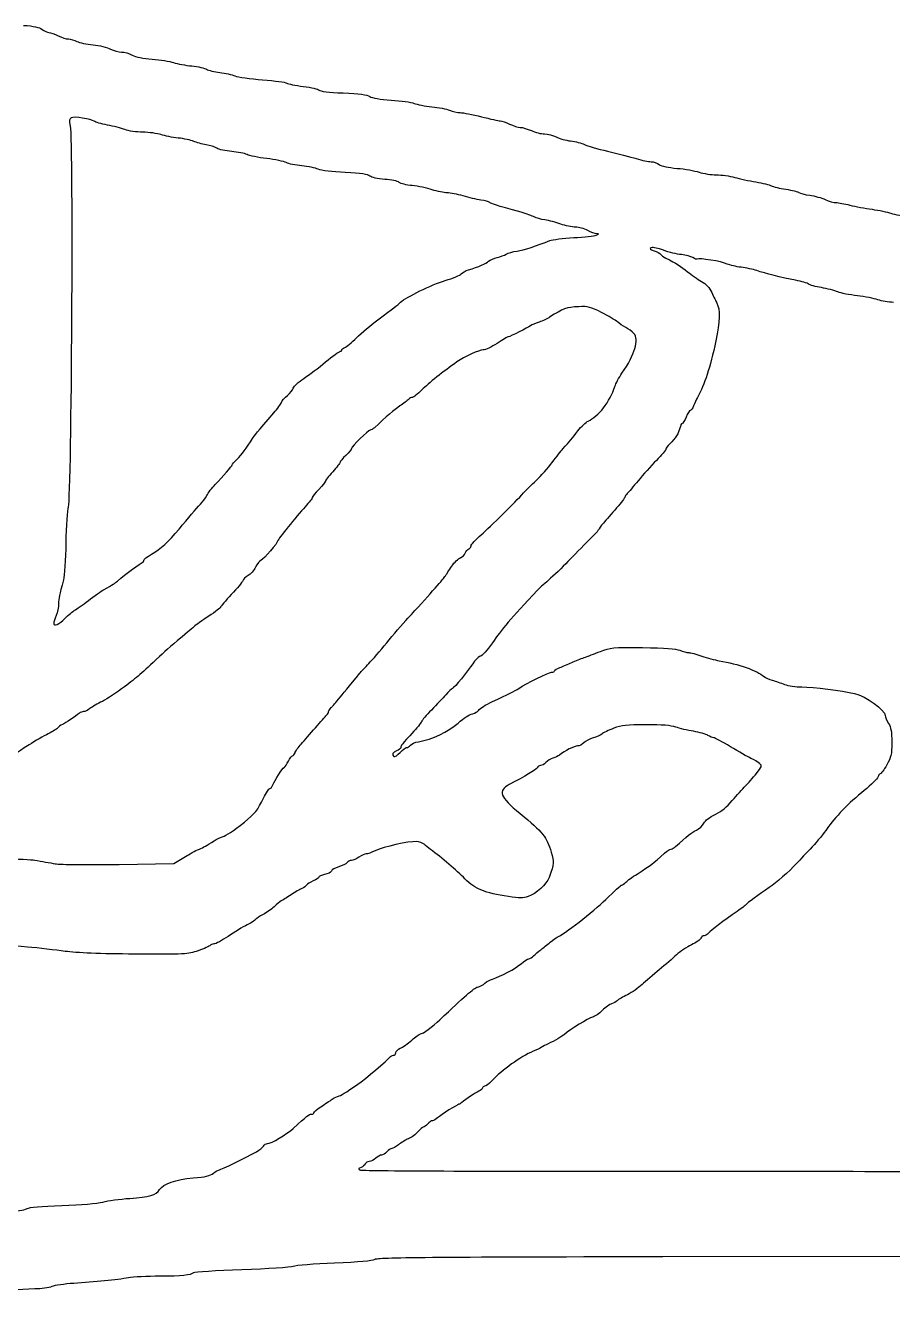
# Model space of a CAD drawing. Extents: x -192 to 192, y 100 to 188.
# Drawn here: x -57.5 to -39.62, y 144.16 to 170.3 of the extents above; entities that cross this region are included whole.
import ezdxf

# ---------------------------------------------------------------- set-up
doc = ezdxf.new("R2010")
doc.units = 0
doc.layers.add('Image', color=7, linetype='CONTINUOUS')

msp = doc.modelspace()

# ---------------------------------------------------------------- linework, layer by layer
at = {"layer": 'Image', "color": 7}
msp.add_lwpolyline([(-56.684821, 158.065)], close=True, dxfattribs=at)
for points in [[(-55.569742, 152.995625), (-54.441704, 153.013975), (-54.270662, 153.113554)], [(-38.396875, 144.699871), (-38.500821, 144.911454), (-44.360038, 144.902279)]]:
    msp.add_lwpolyline(points, dxfattribs=at)
for points in [[(-57.541346, 170.295404), (-57.322129, 170.279879), (-57.215279, 170.256546), (-57.157192, 170.211512)], [(-57.157192, 170.211512), (-57.112937, 170.177187), (-57.048342, 170.149121), (-57.013658, 170.149121)], [(-57.013658, 170.149121), (-56.978979, 170.149121), (-56.89395, 170.11875), (-56.824692, 170.081633)], [(-56.824692, 170.081633), (-56.755446, 170.044517), (-56.6606, 170.014054), (-56.613929, 170.013937)], [(-56.613929, 170.013937), (-56.567258, 170.013937), (-56.487362, 169.991975), (-56.436383, 169.965383)], [(-56.436383, 169.965383), (-56.3854, 169.938779), (-56.236562, 169.906471), (-56.105646, 169.893562)], [(-56.105646, 169.893562), (-55.974712, 169.880667), (-55.812021, 169.841779), (-55.744104, 169.807162)], [(-55.744104, 169.807162), (-55.6762, 169.772533), (-55.574275, 169.744212), (-55.5176, 169.744212)], [(-55.5176, 169.744212), (-55.460946, 169.744212), (-55.361658, 169.716142), (-55.296979, 169.681829)], [(-55.296979, 169.681829), (-55.223504, 169.642867), (-55.0689, 169.611162), (-54.884908, 169.597346)], [(-54.884908, 169.597346), (-54.722958, 169.585179), (-54.525567, 169.553979), (-54.446258, 169.528008)], [(-54.446258, 169.528008), (-54.366967, 169.502037), (-54.196746, 169.470212), (-54.068, 169.457296)], [(-54.068, 169.457296), (-53.939262, 169.444367), (-53.802604, 169.41415), (-53.764317, 169.390117)], [(-53.764317, 169.390117), (-53.726042, 169.366096), (-53.603621, 169.335762), (-53.492271, 169.322708)], [(-53.492271, 169.322708), (-53.380921, 169.309654), (-53.240183, 169.278333), (-53.179521, 169.253112)], [(-53.179521, 169.253112), (-53.118871, 169.227892), (-52.862617, 169.191679), (-52.610075, 169.172637)], [(-52.610075, 169.172637), (-52.357538, 169.153604), (-52.1333, 169.123404), (-52.111767, 169.105533)], [(-52.111767, 169.105533), (-52.090233, 169.087671), (-51.936887, 169.056183), (-51.770992, 169.035571)], [(-51.770992, 169.035571), (-51.605092, 169.014954), (-51.458746, 168.980896), (-51.445754, 168.959892)], [(-51.445754, 168.959892), (-51.431088, 168.936146), (-51.244092, 168.913846), (-50.951463, 168.90095)], [(-50.951463, 168.90095), (-50.613388, 168.886037), (-50.458192, 168.86555), (-50.400629, 168.828212)], [(-50.400629, 168.828212), (-50.348204, 168.794208), (-50.194896, 168.768667), (-49.957392, 168.754379)], [(-49.957392, 168.754379), (-49.757679, 168.742371), (-49.545029, 168.71195), (-49.484821, 168.6868)], [(-49.484821, 168.6868), (-49.424613, 168.661642), (-49.261838, 168.629871), (-49.123083, 168.616204)], [(-49.123083, 168.616204), (-48.984329, 168.602529), (-48.819329, 168.569829), (-48.7564, 168.543542)], [(-56.555725, 168.389346), (-56.593971, 168.367942), (-56.598442, 168.330508), (-56.576179, 168.217775)], [(-56.080579, 168.317304), (-56.143583, 168.367846), (-56.498087, 168.421592), (-56.555725, 168.389346)], [(-55.810642, 168.239888), (-55.93515, 168.263246), (-56.056621, 168.298083), (-56.080579, 168.317304)], [(-48.7564, 168.543542), (-48.693479, 168.517258), (-48.594508, 168.4956), (-48.536463, 168.495429)], [(-48.536463, 168.495429), (-48.478417, 168.495429), (-48.282454, 168.4573), (-48.100996, 168.411075)], [(-48.100996, 168.411075), (-47.919538, 168.364846), (-47.744921, 168.326517), (-47.712958, 168.325883)], [(-47.712958, 168.325883), (-47.681, 168.324842), (-47.594113, 168.2954), (-47.519879, 168.25955)], [(-56.576179, 168.217775), (-56.511721, 167.89115), (-56.552371, 160.590696), (-56.619887, 160.369271)], [(-55.449312, 168.145429), (-55.523546, 168.174029), (-55.686142, 168.216533), (-55.810642, 168.239888)], [(-55.07815, 168.091454), (-55.208054, 168.092496), (-55.375079, 168.116833), (-55.449312, 168.145429)], [(-54.705062, 168.041779), (-54.78035, 168.068013), (-54.948242, 168.090379), (-55.07815, 168.091454)], [(-54.350771, 167.971804), (-54.470354, 167.984046), (-54.629787, 168.015533), (-54.705062, 168.041779)], [(-47.519879, 168.25955), (-47.445646, 168.223687), (-47.34695, 168.1935), (-47.300554, 168.192467)], [(-47.300554, 168.192467), (-47.254158, 168.191425), (-47.150013, 168.160546), (-47.069104, 168.123833)], [(-47.069104, 168.123833), (-46.988208, 168.087125), (-46.866513, 168.057096), (-46.798671, 168.057096)], [(-46.798671, 168.057096), (-46.730825, 168.057096), (-46.622396, 168.029037), (-46.557717, 167.994758)], [(-54.029996, 167.903308), (-54.086842, 167.928742), (-54.231196, 167.959563), (-54.350771, 167.971804)], [(-53.776929, 167.833525), (-53.859271, 167.846483), (-53.97315, 167.877887), (-54.029996, 167.903308)], [(-53.551296, 167.760746), (-53.593054, 167.787817), (-53.694587, 167.820567), (-53.776929, 167.833525)], [(-46.557717, 167.994758), (-46.493038, 167.960475), (-46.359367, 167.923108), (-46.260658, 167.911721)], [(-46.260658, 167.911721), (-46.16195, 167.900329), (-46.034575, 167.86775), (-45.977592, 167.839329)], [(-45.977592, 167.839329), (-45.920608, 167.810904), (-45.705283, 167.748204), (-45.499083, 167.700017)], [(-53.247617, 167.694042), (-53.372875, 167.703637), (-53.509529, 167.733679), (-53.551296, 167.760746)], [(-52.931008, 167.631621), (-52.979883, 167.656338), (-53.12235, 167.684425), (-53.247617, 167.694042)], [(-52.5261, 167.548254), (-52.699925, 167.569388), (-52.882133, 167.606892), (-52.931008, 167.631621)], [(-52.121617, 167.464108), (-52.170258, 167.489258), (-52.352275, 167.527125), (-52.5261, 167.548254)], [(-45.499083, 167.700017), (-45.292888, 167.651817), (-45.026713, 167.583375), (-44.907604, 167.547925)], [(-44.907604, 167.547925), (-44.788483, 167.512475), (-44.651413, 167.483475), (-44.602992, 167.483475)], [(-51.801062, 167.397037), (-51.928725, 167.408783), (-52.072975, 167.438971), (-52.121617, 167.464108)], [(-51.463333, 167.328508), (-51.521412, 167.354458), (-51.6734, 167.385292), (-51.801062, 167.397037)], [(-50.906587, 167.259642), (-51.173812, 167.272488), (-51.400775, 167.300567), (-51.463333, 167.328508)], [(-50.397267, 167.187371), (-50.439529, 167.224117), (-50.578883, 167.243887), (-50.906587, 167.259642)], [(-44.602992, 167.483475), (-44.554575, 167.483475), (-44.478842, 167.458179), (-44.434692, 167.427262)], [(-44.434692, 167.427262), (-44.384258, 167.391929), (-44.246613, 167.362108), (-44.06415, 167.347)], [(-44.06415, 167.347), (-43.904496, 167.333775), (-43.701346, 167.298337), (-43.612708, 167.268242)], [(-43.612708, 167.268242), (-43.524083, 167.23815), (-43.364304, 167.213537), (-43.257646, 167.213537)], [(-50.093587, 167.120204), (-50.242071, 167.130221), (-50.362079, 167.156779), (-50.397267, 167.187371)], [(-49.794925, 167.057263), (-49.824608, 167.08315), (-49.956496, 167.110946), (-50.093587, 167.120204)], [(-49.524983, 166.990813), (-49.644212, 167.001871), (-49.765683, 167.031767), (-49.794925, 167.057263)], [(-49.114058, 166.906358), (-49.220842, 166.941758), (-49.405758, 166.979762), (-49.524983, 166.990813)], [(-43.257646, 167.213537), (-43.150988, 167.213537), (-42.980704, 167.189758), (-42.879225, 167.160708)], [(-42.879225, 167.160708), (-42.777754, 167.13165), (-42.58085, 167.088987), (-42.441663, 167.065883)], [(-42.441663, 167.065883), (-42.302475, 167.042792), (-42.158225, 167.007479), (-42.121108, 166.987421)], [(-42.121108, 166.987421), (-42.083992, 166.967354), (-41.949867, 166.934921), (-41.82305, 166.915329)], [(-48.805492, 166.842008), (-48.868412, 166.842008), (-49.007271, 166.870962), (-49.114058, 166.906358)], [(-48.476642, 166.778046), (-48.594583, 166.813221), (-48.742562, 166.842008), (-48.805492, 166.842008)], [(-48.112025, 166.692213), (-48.194621, 166.704246), (-48.358692, 166.742867), (-48.476642, 166.778046)], [(-41.82305, 166.915329), (-41.696229, 166.895737), (-41.574758, 166.865412), (-41.553108, 166.847937)], [(-41.553108, 166.847937), (-41.531463, 166.830479), (-41.431829, 166.805162), (-41.331708, 166.791696)], [(-41.331708, 166.791696), (-41.231588, 166.778221), (-41.087342, 166.7389), (-41.011154, 166.704304)], [(-47.926442, 166.641179), (-47.945929, 166.657204), (-48.029442, 166.680183), (-48.112025, 166.692213)], [(-47.283675, 166.440558), (-47.813562, 166.589067), (-47.893437, 166.614004), (-47.926442, 166.641179)], [(-41.011154, 166.704304), (-40.934971, 166.669708), (-40.834071, 166.641058), (-40.786938, 166.640658)], [(-40.786938, 166.640658), (-40.739804, 166.640658), (-40.611679, 166.616583), (-40.502238, 166.588083)], [(-40.502238, 166.588083), (-40.392775, 166.559571), (-40.188404, 166.520817), (-40.048054, 166.501954)], [(-40.048054, 166.501954), (-39.907721, 166.483092), (-39.732154, 166.446679), (-39.657921, 166.421058)], [(-47.009517, 166.344046), (-47.048954, 166.365913), (-47.172325, 166.409346), (-47.283675, 166.440558)], [(-46.790192, 166.283004), (-46.871396, 166.294708), (-46.970092, 166.322175), (-47.009517, 166.344046)], [(-46.464158, 166.197571), (-46.562283, 166.232863), (-46.709, 166.2713), (-46.790192, 166.283004)], [(-46.159971, 166.133421), (-46.229142, 166.133421), (-46.366029, 166.162279), (-46.464158, 166.197571)], [(-39.657921, 166.421058), (-39.583688, 166.395433), (-39.403525, 166.365075), (-39.257579, 166.353592)], [(-46.197179, 165.917479), (-45.978192, 165.930258), (-45.768654, 165.952729), (-45.731537, 165.967438)], [(-45.908296, 166.065933), (-45.977542, 166.10305), (-46.090796, 166.133421), (-46.159971, 166.133421)], [(-45.723208, 165.996308), (-45.755758, 165.997475), (-45.839037, 166.028817), (-45.908296, 166.065933)], [(-45.731537, 165.967438), (-45.674258, 165.990121), (-45.672996, 165.994496), (-45.723208, 165.996308)], [(-47.365571, 165.641667), (-47.228558, 165.660933), (-46.952587, 165.748471), (-46.686446, 165.857079)], [(-46.686446, 165.857079), (-46.636337, 165.877538), (-46.416167, 165.904708), (-46.197179, 165.917479)], [(-44.597217, 165.7096), (-44.638654, 165.692446), (-44.625, 165.677629), (-44.540412, 165.647938)], [(-44.34415, 165.6577), (-44.453337, 165.698667), (-44.567217, 165.722021), (-44.597217, 165.7096)], [(-48.368212, 165.253492), (-48.150029, 165.319925), (-48.010196, 165.379625), (-47.951529, 165.431408)], [(-47.951529, 165.431408), (-47.918262, 165.460775), (-47.838121, 165.496067), (-47.773442, 165.50985)], [(-47.773442, 165.50985), (-47.708754, 165.523633), (-47.625242, 165.554042), (-47.587858, 165.577429)], [(-47.587858, 165.577429), (-47.550471, 165.600829), (-47.450446, 165.629729), (-47.365571, 165.641667)], [(-44.540412, 165.647938), (-44.479171, 165.626438), (-44.418433, 165.593688), (-44.405442, 165.575158)], [(-44.405442, 165.575158), (-44.392454, 165.556621), (-44.343862, 165.521783), (-44.297467, 165.497721)], [(-43.978487, 165.567746), (-44.070412, 165.576288), (-44.234958, 165.616738), (-44.34415, 165.6577)], [(-44.297467, 165.497721), (-44.083667, 165.386846), (-43.984696, 165.324242), (-43.850992, 165.215308)], [(-43.739592, 165.505258), (-43.779058, 165.531113), (-43.886558, 165.559238), (-43.978487, 165.567746)], [(-43.649837, 165.47625), (-43.65975, 165.466342), (-43.700133, 165.479417), (-43.739592, 165.505258)], [(-43.031721, 165.37415), (-43.145029, 165.425638), (-43.621704, 165.504383), (-43.649837, 165.47625)], [(-48.847554, 165.033175), (-48.686983, 165.082671), (-48.537296, 165.145221), (-48.514921, 165.172196)], [(-48.514921, 165.172196), (-48.492533, 165.199158), (-48.426525, 165.235737), (-48.368212, 165.253492)], [(-43.850992, 165.215308), (-43.771783, 165.150775), (-43.642212, 165.061413), (-43.563054, 165.016725)], [(-42.744908, 165.306613), (-42.846758, 165.318358), (-42.975825, 165.348746), (-43.031721, 165.37415)], [(-42.424771, 165.238475), (-42.499004, 165.264204), (-42.643062, 165.294875), (-42.744908, 165.306613)], [(-41.623408, 165.038192), (-41.913617, 165.094004), (-42.251842, 165.178529), (-42.424771, 165.238475)], [(-49.76615, 164.585154), (-49.642008, 164.696438), (-49.130212, 164.946058), (-48.847554, 165.033175)], [(-43.563054, 165.016725), (-43.460287, 164.958708), (-43.399287, 164.892054), (-43.34975, 164.783638)], [(-41.353471, 164.959458), (-41.376692, 164.978679), (-41.498162, 165.014108), (-41.623408, 165.038192)], [(-41.091946, 164.886804), (-41.212575, 164.907546), (-41.330262, 164.940246), (-41.353471, 164.959458)], [(-43.34975, 164.783638), (-43.311579, 164.700125), (-43.265404, 164.604067), (-43.247142, 164.570167)], [(-40.754525, 164.799654), (-40.819479, 164.82685), (-40.971321, 164.866063), (-41.091946, 164.886804)], [(-40.349617, 164.7198), (-40.507362, 164.736525), (-40.689571, 164.772463), (-40.754525, 164.799654)], [(-39.927837, 164.636763), (-40.002071, 164.665708), (-40.191871, 164.703079), (-40.349617, 164.7198)], [(-39.60425, 164.582658), (-39.707983, 164.5837), (-39.853604, 164.607821), (-39.927837, 164.636763)], [(-50.236137, 164.2226), (-49.909479, 164.465346), (-49.840012, 164.518946), (-49.76615, 164.585154)], [(-46.092812, 164.493796), (-46.345596, 164.482313), (-46.416167, 164.456688), (-46.693192, 164.275829)], [(-45.623412, 164.37535), (-45.850954, 164.489663), (-45.901758, 164.502483), (-46.092812, 164.493796)], [(-45.296821, 164.181963), (-45.336108, 164.217825), (-45.483067, 164.30485), (-45.623412, 164.37535)], [(-43.247142, 164.570167), (-43.173225, 164.433054), (-43.179321, 164.191617), (-43.266862, 163.788238)], [(-50.672687, 163.852638), (-50.571767, 163.952683), (-50.375325, 164.119171), (-50.236137, 164.2226)], [(-46.912517, 164.177292), (-46.98675, 164.153388), (-47.065908, 164.119213), (-47.088433, 164.101363)], [(-46.693192, 164.275829), (-46.739587, 164.245546), (-46.838283, 164.201196), (-46.912517, 164.177292)], [(-45.124092, 164.065667), (-45.179808, 164.093771), (-45.257542, 164.146113), (-45.296821, 164.181963)], [(-50.917321, 163.651346), (-50.883683, 163.662017), (-50.7736, 163.752604), (-50.672687, 163.852638)], [(-47.544046, 163.873738), (-47.557333, 163.872696), (-47.662187, 163.811946), (-47.777037, 163.737713)], [(-47.088433, 164.101363), (-47.139508, 164.060883), (-47.511212, 163.875171), (-47.544046, 163.873738)], [(-45.203975, 163.120092), (-44.933637, 163.513013), (-44.843492, 163.816438), (-44.959146, 163.944238)], [(-44.959146, 163.944238), (-44.994142, 163.982917), (-45.068375, 164.037558), (-45.124092, 164.065667)], [(-51.0157, 163.569004), (-50.995221, 163.569004), (-50.978467, 163.583163), (-50.978467, 163.600467)], [(-50.978467, 163.600467), (-50.978467, 163.617771), (-50.950946, 163.640663), (-50.917321, 163.651346)], [(-48.060908, 163.602746), (-48.147358, 163.602746), (-48.449367, 163.465867), (-48.603779, 163.356692)], [(-47.777037, 163.737713), (-47.891887, 163.663483), (-48.019633, 163.602746), (-48.060908, 163.602746)], [(-43.266862, 163.788238), (-43.387879, 163.230604), (-43.496025, 162.895913), (-43.642983, 162.624129)], [(-51.762342, 163.0143), (-51.655983, 163.086075), (-51.452854, 163.240238), (-51.310946, 163.3569)], [(-51.310946, 163.3569), (-51.169037, 163.473554), (-51.036179, 163.569004), (-51.0157, 163.569004)], [(-48.603779, 163.356692), (-48.883925, 163.158633), (-49.188267, 162.915521), (-49.329196, 162.777238)], [(-45.348246, 162.851579), (-45.329158, 162.911671), (-45.264237, 163.032513), (-45.203975, 163.120092)], [(-52.099196, 162.663558), (-52.043996, 162.710017), (-51.989125, 162.778567), (-51.977271, 162.815904)], [(-51.977271, 162.815904), (-51.965421, 162.853254), (-51.868704, 162.942525), (-51.762342, 163.0143)], [(-45.901737, 162.133825), (-45.687242, 162.227188), (-45.448029, 162.537396), (-45.348246, 162.851579)], [(-52.221683, 162.520775), (-52.209512, 162.552854), (-52.154396, 162.617113), (-52.099196, 162.663558)], [(-49.601054, 162.582042), (-49.625579, 162.558842), (-49.706383, 162.498096), (-49.780617, 162.447038)], [(-49.520808, 162.624217), (-49.540421, 162.624217), (-49.576525, 162.605238), (-49.601054, 162.582042)], [(-49.329196, 162.777238), (-49.414975, 162.693075), (-49.501196, 162.624217), (-49.520808, 162.624217)], [(-43.642983, 162.624129), (-43.668067, 162.577733), (-43.705608, 162.498017), (-43.726387, 162.446983)], [(-52.817425, 161.777267), (-52.785862, 161.827771), (-52.718125, 161.909271), (-52.378775, 162.305038)], [(-52.378775, 162.305038), (-52.304542, 162.391617), (-52.23385, 162.488692), (-52.221683, 162.520775)], [(-49.780617, 162.447038), (-49.895275, 162.3682), (-50.058304, 162.229275), (-50.306446, 161.998971)], [(-43.794896, 162.354192), (-43.8118, 162.354192), (-43.849917, 162.293454), (-43.879621, 162.219221)], [(-43.726387, 162.446983), (-43.747183, 162.395946), (-43.778017, 162.354192), (-43.794896, 162.354192)], [(-46.109758, 161.932838), (-46.039392, 162.024204), (-45.945792, 162.114646), (-45.901737, 162.133825)], [(-43.961025, 162.084254), (-43.976092, 162.084254), (-43.997942, 162.040892), (-44.009583, 161.987896)], [(-43.879621, 162.219221), (-43.909325, 162.144988), (-43.945958, 162.084254), (-43.961025, 162.084254)], [(-53.134675, 161.350488), (-53.043929, 161.441246), (-52.940171, 161.580813), (-52.817425, 161.777267)], [(-50.394421, 161.949371), (-50.436429, 161.949371), (-50.776012, 161.614238), (-50.776012, 161.572788)], [(-50.306446, 161.998971), (-50.335846, 161.971683), (-50.375429, 161.949371), (-50.394421, 161.949371)], [(-46.419458, 161.561333), (-46.276667, 161.720608), (-46.230808, 161.775621), (-46.109758, 161.932838)], [(-44.009583, 161.987896), (-44.032063, 161.885542), (-44.097767, 161.784608), (-44.221546, 161.662275)], [(-50.776012, 161.572788), (-50.776012, 161.556546), (-50.829158, 161.491658), (-50.894112, 161.428579)], [(-46.637867, 161.28465), (-46.551012, 161.399708), (-46.452737, 161.524217), (-46.419458, 161.561333)], [(-44.297467, 161.555638), (-44.297467, 161.53825), (-44.385692, 161.4337), (-44.493533, 161.323313)], [(-44.221546, 161.662275), (-44.263304, 161.621013), (-44.297467, 161.573025), (-44.297467, 161.555638)], [(-53.584662, 160.829379), (-53.434075, 160.984942), (-53.239204, 161.211946), (-53.239204, 161.231788)], [(-53.239204, 161.231788), (-53.239204, 161.239592), (-53.192162, 161.293008), (-53.134675, 161.350488)], [(-51.012346, 161.285767), (-51.012346, 161.270308), (-51.080758, 161.182367), (-51.164187, 161.090354)], [(-50.894112, 161.428579), (-50.959067, 161.365504), (-51.012271, 161.301233), (-51.012346, 161.285767)], [(-46.969692, 160.913483), (-46.874029, 161.002563), (-46.724712, 161.169588), (-46.637867, 161.28465)], [(-44.493533, 161.323313), (-44.601371, 161.212908), (-44.769858, 161.025133), (-44.867967, 160.906025)], [(-51.164187, 161.090354), (-51.247625, 160.998346), (-51.315892, 160.910446), (-51.315892, 160.895029)], [(-53.761967, 160.600142), (-53.733821, 160.654554), (-53.654042, 160.757708), (-53.584662, 160.829379)], [(-51.450858, 160.726538), (-51.525092, 160.649292), (-51.585829, 160.573308), (-51.585829, 160.557692)], [(-51.315892, 160.895029), (-51.315892, 160.879613), (-51.376625, 160.8038), (-51.450858, 160.726538)], [(-47.230517, 160.65435), (-47.182721, 160.707792), (-47.06535, 160.824404), (-46.969692, 160.913483)], [(-44.867967, 160.906025), (-44.966062, 160.786913), (-45.067637, 160.66815), (-45.093671, 160.642117)], [(-53.888892, 160.422267), (-53.847217, 160.465692), (-53.7901, 160.545733), (-53.761967, 160.600142)], [(-51.585829, 160.557692), (-51.585829, 160.542075), (-51.6513, 160.457825), (-51.731333, 160.370475)], [(-48.107175, 159.789896), (-47.907496, 159.963575), (-47.406537, 160.457563), (-47.230517, 160.65435)], [(-45.141025, 160.568683), (-45.141025, 160.554333), (-45.218508, 160.452929), (-45.313204, 160.343338)], [(-45.093671, 160.642117), (-45.119717, 160.616071), (-45.141025, 160.583025), (-45.141025, 160.568683)], [(-56.619887, 160.369271), (-56.638729, 160.307513), (-56.659692, 159.973462), (-56.666483, 159.626942)], [(-54.332221, 159.907963), (-54.134567, 160.149442), (-53.991992, 160.314842), (-53.888892, 160.422267)], [(-51.731333, 160.370475), (-51.919267, 160.165308), (-52.294417, 159.700267), (-52.294417, 159.672442)], [(-45.313204, 160.343338), (-45.407904, 160.233742), (-45.529379, 160.093254), (-45.583146, 160.03115)], [(-45.583146, 160.03115), (-45.636913, 159.969054), (-45.680904, 159.910075), (-45.680904, 159.9001)], [(-54.900971, 159.390904), (-54.704696, 159.501533), (-54.549121, 159.642958), (-54.332221, 159.907963)], [(-52.294417, 159.672442), (-52.294417, 159.626879), (-52.584233, 159.286121), (-52.639675, 159.2665)], [(-48.312825, 159.564413), (-48.312825, 159.590046), (-48.220275, 159.691517), (-48.107175, 159.789896)], [(-45.891792, 159.672446), (-46.007779, 159.557217), (-46.198238, 159.363283), (-46.315025, 159.241475)], [(-45.680904, 159.9001), (-45.680904, 159.890083), (-45.775804, 159.787688), (-45.891792, 159.672446)], [(-56.666483, 159.626942), (-56.673233, 159.280429), (-56.695333, 158.936183), (-56.715504, 158.86195)], [(-48.533783, 159.31685), (-48.489667, 159.333613), (-48.444092, 159.377175), (-48.432525, 159.413638)], [(-48.432525, 159.413638), (-48.420946, 159.450108), (-48.389283, 159.488458), (-48.36215, 159.498867)], [(-48.36215, 159.498867), (-48.335021, 159.509308), (-48.312825, 159.538779), (-48.312825, 159.564413)], [(-55.599921, 158.836896), (-55.437579, 158.976421), (-55.115667, 159.216246), (-55.090729, 159.216246)], [(-55.090729, 159.216246), (-55.074533, 159.216246), (-55.061267, 159.235225), (-55.061246, 159.258421)], [(-55.061246, 159.258421), (-55.061233, 159.281621), (-54.989112, 159.341238), (-54.900971, 159.390904)], [(-52.639675, 159.2665), (-52.671825, 159.255121), (-52.724021, 159.191275), (-52.755642, 159.124613)], [(-48.8527, 158.929804), (-48.824862, 158.971), (-48.759762, 159.068075), (-48.708042, 159.145533)], [(-48.708042, 159.145533), (-48.656321, 159.222983), (-48.5779, 159.300071), (-48.533783, 159.31685)], [(-46.315025, 159.241475), (-46.431817, 159.119675), (-46.611717, 158.946471), (-46.714787, 158.856579)], [(-52.908171, 158.949542), (-52.960429, 158.919925), (-53.010692, 158.872442), (-53.019887, 158.844025)], [(-52.755642, 159.124613), (-52.787275, 159.05795), (-52.855921, 158.979171), (-52.908171, 158.949542)], [(-49.613821, 158.071063), (-49.221179, 158.496404), (-48.902912, 158.855475), (-48.8527, 158.929804)], [(-56.715504, 158.86195), (-56.803212, 158.539279), (-56.814308, 158.484267), (-56.815067, 158.368362)], [(-56.200437, 158.435913), (-56.082942, 158.525971), (-55.936004, 158.628304), (-55.873929, 158.663313)], [(-55.873929, 158.663313), (-55.700133, 158.761333), (-55.653371, 158.790963), (-55.599921, 158.836896)], [(-53.019887, 158.844025), (-53.029062, 158.815617), (-53.135329, 158.687638), (-53.256, 158.559629)], [(-46.941083, 158.651804), (-47.498571, 158.059258), (-47.68935, 157.836275), (-47.874154, 157.561233)], [(-46.714787, 158.856579), (-46.817862, 158.766688), (-46.9197, 158.674538), (-46.941083, 158.651804)], [(-56.815067, 158.368362), (-56.815067, 158.301038), (-56.838654, 158.191438), (-56.866492, 158.124817)], [(-56.485267, 158.234067), (-56.446112, 158.255021), (-56.317937, 158.345863), (-56.200437, 158.435913)], [(-53.256, 158.559629), (-53.376658, 158.431621), (-53.4754, 158.314733), (-53.4754, 158.299888)], [(-56.866492, 158.124817), (-56.894329, 158.058196), (-56.917104, 157.988012), (-56.917104, 157.968854)], [(-56.684829, 158.065), (-56.614225, 158.137029), (-56.524429, 158.213117), (-56.485267, 158.234067)], [(-53.719925, 158.1119), (-53.854421, 158.023346), (-53.989483, 157.928129), (-54.020062, 157.900292)], [(-53.4754, 158.299888), (-53.4754, 158.285042), (-53.585429, 158.200442), (-53.719925, 158.1119)], [(-56.917104, 157.968854), (-56.917104, 157.894517), (-56.807442, 157.9399), (-56.684821, 158.065)], [(-54.020062, 157.900292), (-54.050654, 157.872458), (-54.112283, 157.819313), (-54.157025, 157.782196)], [(-50.052471, 157.563104), (-49.923621, 157.720713), (-49.726225, 157.949304), (-49.613821, 158.071063)], [(-54.157025, 157.782196), (-54.482279, 157.512417), (-54.582587, 157.425467), (-54.735812, 157.280563)], [(-50.421721, 157.136854), (-50.347487, 157.213671), (-50.181325, 157.405483), (-50.052471, 157.563104)], [(-47.874154, 157.561233), (-47.976992, 157.408167), (-48.081129, 157.295946), (-48.137133, 157.277829)], [(-45.984583, 157.2587), (-45.919629, 157.281625), (-45.767788, 157.338658), (-45.647158, 157.385446)], [(-45.647158, 157.385446), (-45.437229, 157.466879), (-45.399975, 157.470246), (-44.777917, 157.464158)], [(-44.777917, 157.464158), (-44.299713, 157.459521), (-44.097188, 157.444917), (-44.011363, 157.409067)], [(-44.011363, 157.409067), (-43.947213, 157.382263), (-43.863933, 157.360329), (-43.826288, 157.360329)], [(-43.826288, 157.360329), (-43.788654, 157.360329), (-43.668108, 157.329263), (-43.558417, 157.291304)], [(-54.735812, 157.280563), (-55.114283, 156.922642), (-55.189446, 156.857604), (-55.458158, 156.655446)], [(-50.6073, 156.935179), (-50.579462, 156.969271), (-50.495954, 157.060025), (-50.421721, 157.136854)], [(-48.278208, 157.132608), (-48.384938, 156.970838), (-48.65765, 156.638875), (-48.697854, 156.621804)], [(-48.137133, 157.277829), (-48.168796, 157.2676), (-48.232275, 157.202233), (-48.278208, 157.132608)], [(-46.591946, 156.985063), (-46.591946, 157.001375), (-46.542596, 157.032871), (-46.482283, 157.055054)], [(-46.482283, 157.055054), (-46.421967, 157.07725), (-46.311883, 157.122763), (-46.23765, 157.156208)], [(-46.23765, 157.156208), (-46.163417, 157.189654), (-46.049537, 157.235775), (-45.984583, 157.2587)], [(-43.558417, 157.291304), (-43.448721, 157.253346), (-43.285429, 157.209575), (-43.19555, 157.194042)], [(-43.19555, 157.194042), (-42.803137, 157.126229), (-42.422629, 156.992104), (-42.272929, 156.868829)], [(-51.194567, 156.228446), (-51.149033, 156.273979), (-51.040671, 156.404392), (-50.6073, 156.935179)], [(-47.32875, 156.623629), (-47.175942, 156.729546), (-46.715167, 156.955421), (-46.651921, 156.955421)], [(-46.651921, 156.955421), (-46.618929, 156.955421), (-46.591946, 156.968758), (-46.591946, 156.985063)], [(-42.272929, 156.868829), (-42.245092, 156.845904), (-42.169171, 156.811383), (-42.104217, 156.792108)], [(-42.104217, 156.792108), (-42.039262, 156.772821), (-41.925383, 156.734017), (-41.85115, 156.705875)], [(-55.458158, 156.655446), (-55.6115, 156.540088), (-55.816483, 156.405433), (-55.913683, 156.356204)], [(-48.697854, 156.621804), (-48.714779, 156.614633), (-48.775517, 156.556533), (-48.832825, 156.492742)], [(-47.874154, 156.350083), (-47.547054, 156.499129), (-47.407129, 156.569313), (-47.32875, 156.623629)], [(-41.85115, 156.705875), (-41.776917, 156.677733), (-41.617483, 156.6539), (-41.496854, 156.652942)], [(-41.496854, 156.652942), (-41.259658, 156.651067), (-40.665854, 156.578296), (-40.410879, 156.519925)], [(-55.913683, 156.356204), (-56.010892, 156.306983), (-56.126637, 156.239475), (-56.170892, 156.206196)], [(-48.832825, 156.492742), (-48.890146, 156.428946), (-49.024346, 156.287346), (-49.131054, 156.178071)], [(-48.160383, 156.169467), (-48.124879, 156.217508), (-48.020354, 156.283463), (-47.874154, 156.350083)], [(-40.410879, 156.519925), (-40.176625, 156.466283), (-39.775996, 156.178379), (-39.775996, 156.063675)], [(-56.387096, 156.111363), (-56.472833, 156.039142), (-56.667117, 155.909833), (-56.736687, 155.878696)], [(-56.29885, 156.145692), (-56.324971, 156.145692), (-56.364679, 156.130246), (-56.387096, 156.111363)], [(-56.170892, 156.206196), (-56.21515, 156.172921), (-56.272733, 156.145692), (-56.29885, 156.145692)], [(-51.518821, 155.812254), (-51.417012, 155.930692), (-51.314521, 156.04765), (-51.291058, 156.072179)], [(-51.291058, 156.072179), (-51.267596, 156.096704), (-51.248404, 156.129783), (-51.248404, 156.145692)], [(-51.248404, 156.145692), (-51.248404, 156.161596), (-51.224175, 156.198838), (-51.194567, 156.228446)], [(-49.131054, 156.178071), (-49.237763, 156.068788), (-49.325071, 155.966963), (-49.325071, 155.951775)], [(-48.579442, 155.909408), (-48.457958, 156.01885), (-48.359725, 156.081833), (-48.279063, 156.101971)], [(-48.279063, 156.101971), (-48.232667, 156.113558), (-48.179258, 156.143929), (-48.160383, 156.169467)], [(-39.775996, 156.063675), (-39.775996, 156.035396), (-39.745683, 155.962554), (-39.708629, 155.901783)], [(-56.830775, 155.811475), (-56.842567, 155.792392), (-56.93135, 155.737263), (-57.028075, 155.688992)], [(-56.736687, 155.878696), (-56.776642, 155.860804), (-56.818979, 155.83055), (-56.830775, 155.811475)], [(-51.813304, 155.476983), (-51.75315, 155.54295), (-51.620625, 155.693829), (-51.518821, 155.812254)], [(-49.325071, 155.951775), (-49.325071, 155.936592), (-49.400813, 155.841121), (-49.493396, 155.739633)], [(-49.397596, 155.523617), (-49.117496, 155.571183), (-48.776263, 155.732083), (-48.579442, 155.909408)], [(-45.3706, 155.800646), (-45.476317, 155.761358), (-45.587596, 155.708308), (-45.617879, 155.682771)], [(-44.707487, 155.873583), (-45.101538, 155.872333), (-45.209746, 155.860425), (-45.3706, 155.800646)], [(-44.093929, 155.82475), (-44.195271, 155.860496), (-44.372996, 155.874646), (-44.707487, 155.873583)], [(-43.727896, 155.738875), (-43.85075, 155.758417), (-44.015467, 155.797063), (-44.093929, 155.82475)], [(-39.708629, 155.901783), (-39.655504, 155.814646), (-39.64125, 155.731588), (-39.641146, 155.508604)], [(-57.028075, 155.688992), (-57.124787, 155.640708), (-57.302621, 155.537404), (-57.42325, 155.459429)], [(-49.493396, 155.739633), (-49.743204, 155.465771), (-49.763721, 155.440179), (-49.763721, 155.402429)], [(-49.562008, 155.452992), (-49.539317, 155.480333), (-49.465325, 155.512125), (-49.397596, 155.523617)], [(-45.986788, 155.502396), (-46.0227, 155.466483), (-46.081583, 155.437104), (-46.117646, 155.437104)], [(-45.797217, 155.602), (-45.865567, 155.583125), (-45.950883, 155.538313), (-45.986788, 155.502396)], [(-45.617879, 155.682771), (-45.648162, 155.657221), (-45.728858, 155.620875), (-45.797217, 155.602)], [(-43.429804, 155.654575), (-43.470908, 155.6814), (-43.605054, 155.719329), (-43.727896, 155.738875)], [(-43.311708, 155.605225), (-43.335558, 155.605225), (-43.388704, 155.62775), (-43.429804, 155.654575)], [(-42.964667, 155.419633), (-43.131692, 155.521388), (-43.287854, 155.604908), (-43.311708, 155.605225)], [(-39.641146, 155.508604), (-39.641146, 155.254683), (-39.651583, 155.207454), (-39.744721, 155.044646)], [(-57.42325, 155.459429), (-57.717283, 155.269342), (-57.763392, 155.241229), (-57.861437, 155.192221)], [(-52.078929, 155.124988), (-52.048025, 155.185304), (-52.008967, 155.23465), (-51.992137, 155.23465)], [(-51.992137, 155.23465), (-51.975308, 155.23465), (-51.952796, 155.262183), (-51.942117, 155.295842)], [(-51.942117, 155.295842), (-51.931433, 155.3295), (-51.873471, 155.411008), (-51.813304, 155.476983)], [(-49.848079, 155.335788), (-49.934113, 155.303071), (-49.956896, 155.253658), (-49.901675, 155.219538)], [(-49.901675, 155.219538), (-49.884775, 155.209096), (-49.827875, 155.24615), (-49.775258, 155.3019)], [(-49.763721, 155.402429), (-49.763721, 155.383421), (-49.801683, 155.353429), (-49.848079, 155.335788)], [(-49.775258, 155.3019), (-49.722642, 155.357658), (-49.662413, 155.403275), (-49.641429, 155.403275)], [(-49.641429, 155.403275), (-49.620446, 155.403275), (-49.5847, 155.42565), (-49.562008, 155.452992)], [(-46.490738, 155.249708), (-46.518575, 155.227258), (-46.579313, 155.197617), (-46.625708, 155.183838)], [(-46.117646, 155.437104), (-46.180892, 155.437104), (-46.386371, 155.333896), (-46.490738, 155.249708)], [(-42.542888, 155.180663), (-42.607842, 155.210333), (-42.797642, 155.317879), (-42.964667, 155.419633)], [(-52.397996, 154.63795), (-52.364875, 154.725079), (-52.204042, 154.970375), (-52.162125, 154.997704)], [(-52.162125, 154.997704), (-52.147271, 155.007408), (-52.109837, 155.064675), (-52.078929, 155.124988)], [(-46.953021, 154.987033), (-46.976837, 154.947167), (-47.200204, 154.811796), (-47.525308, 154.640204)], [(-46.878408, 155.032196), (-46.9046, 155.032196), (-46.938171, 155.011867), (-46.953021, 154.987033)], [(-46.770421, 155.095483), (-46.803625, 155.060679), (-46.852212, 155.032196), (-46.878408, 155.032196)], [(-46.625708, 155.183838), (-46.672104, 155.170054), (-46.737225, 155.130304), (-46.770421, 155.095483)], [(-42.365867, 155.074333), (-42.398271, 155.103129), (-42.477933, 155.150979), (-42.542888, 155.180663)], [(-42.431908, 154.866796), (-42.314304, 155.012804), (-42.310413, 155.025046), (-42.365867, 155.074333)], [(-39.744721, 155.044646), (-39.801767, 154.944958), (-39.861471, 154.863396), (-39.877425, 154.863396)], [(-42.659542, 154.609913), (-42.603067, 154.665863), (-42.500638, 154.781458), (-42.431908, 154.866796)], [(-39.9277, 154.796325), (-39.939404, 154.759438), (-40.065696, 154.634633), (-40.208354, 154.518983)], [(-39.877425, 154.863396), (-39.893367, 154.863396), (-39.915996, 154.833217), (-39.9277, 154.796325)], [(-52.590483, 154.362104), (-52.537446, 154.470842), (-52.479117, 154.559804), (-52.460871, 154.559804)], [(-52.460871, 154.559804), (-52.442642, 154.559804), (-52.414342, 154.594971), (-52.397996, 154.63795)], [(-47.525308, 154.640204), (-47.769425, 154.511354), (-47.724675, 154.392117), (-47.301292, 154.043442)], [(-42.927742, 154.311567), (-42.8367, 154.419713), (-42.716008, 154.553975), (-42.659542, 154.609913)], [(-40.208354, 154.518983), (-40.5259, 154.261538), (-40.821533, 153.957754), (-40.973575, 153.732671)], [(-52.986133, 153.868088), (-52.772629, 154.038888), (-52.710071, 154.117008), (-52.590483, 154.362104)], [(-43.28195, 154.024492), (-43.153404, 154.086117), (-43.040525, 154.177608), (-42.927742, 154.311567)], [(-47.301292, 154.043442), (-46.832646, 153.657483), (-46.755712, 153.561792), (-46.66005, 153.245846)], [(-43.514921, 153.841621), (-43.486704, 153.900479), (-43.402104, 153.966888), (-43.28195, 154.024492)], [(-53.441658, 153.564404), (-53.347967, 153.594142), (-53.231558, 153.671738), (-52.986133, 153.868088)], [(-44.097863, 153.361383), (-43.874021, 153.571008), (-43.759888, 153.661204), (-43.666846, 153.702)], [(-43.666846, 153.702), (-43.60765, 153.72795), (-43.539279, 153.790783), (-43.514921, 153.841621)], [(-40.973575, 153.732671), (-41.036387, 153.639692), (-41.176017, 153.469554), (-41.283879, 153.3546)], [(-53.91405, 153.311275), (-53.828183, 153.345513), (-53.761471, 153.383029), (-53.609712, 153.482379)], [(-53.609712, 153.482379), (-53.562958, 153.512992), (-53.487325, 153.549896), (-53.441658, 153.564404)], [(-49.442771, 153.463863), (-49.595917, 153.473142), (-50.121517, 153.3565), (-50.288962, 153.276033)], [(-49.278287, 153.409517), (-49.307296, 153.435675), (-49.381308, 153.460129), (-49.442771, 153.463863)], [(-49.148792, 153.304683), (-49.191008, 153.336179), (-49.249287, 153.383354), (-49.278287, 153.409517)], [(-59.849237, 153.131388), (-58.240446, 153.124429), (-57.469792, 153.109096), (-57.30515, 153.080679)], [(-54.270662, 153.113554), (-54.176596, 153.168325), (-54.076854, 153.227658), (-54.049017, 153.245383)], [(-54.049017, 153.245383), (-54.021179, 153.263121), (-53.960446, 153.292771), (-53.91405, 153.311275)], [(-50.624175, 153.142638), (-50.679846, 153.105763), (-50.750104, 153.075488), (-50.780317, 153.075371)], [(-50.474546, 153.2099), (-50.501162, 153.2099), (-50.5685, 153.179508), (-50.624175, 153.142638)], [(-50.288962, 153.276033), (-50.364421, 153.239783), (-50.447933, 153.210017), (-50.474546, 153.2099)], [(-48.438312, 152.698188), (-48.6102, 152.86965), (-48.918721, 153.133029), (-49.148792, 153.304683)], [(-46.66005, 153.245846), (-46.596321, 153.035367), (-46.597167, 153.025458), (-46.704192, 152.724825)], [(-44.890467, 152.796483), (-44.583404, 152.992663), (-44.582358, 152.993454), (-44.322204, 153.227375)], [(-44.322204, 153.227375), (-44.270854, 153.273546), (-44.211392, 153.311338), (-44.190071, 153.311338)], [(-44.190071, 153.311338), (-44.16875, 153.311338), (-44.127258, 153.333863), (-44.097863, 153.361383)], [(-41.283879, 153.3546), (-41.391737, 153.239654), (-41.533812, 153.087971), (-41.599621, 153.017533)], [(-57.30515, 153.080679), (-57.175242, 153.05825), (-56.985442, 153.025817), (-56.883371, 153.008596)], [(-56.883371, 153.008596), (-56.778929, 152.990975), (-56.204562, 152.985304), (-55.569742, 152.995625)], [(-51.04205, 152.945329), (-51.114587, 152.923604), (-51.182304, 152.884021), (-51.192521, 152.857375)], [(-50.872704, 153.03), (-50.893308, 153.005167), (-50.969525, 152.967058), (-51.04205, 152.945329)], [(-50.780317, 153.075371), (-50.810517, 153.075371), (-50.852092, 153.054833), (-50.872704, 153.03)], [(-41.599621, 153.017533), (-41.768504, 152.83675), (-42.017804, 152.616296), (-42.164667, 152.517875)], [(-51.56665, 152.652158), (-51.630325, 152.625546), (-51.692538, 152.587425), (-51.704896, 152.567446)], [(-51.450858, 152.732246), (-51.450858, 152.714804), (-51.502958, 152.678763), (-51.56665, 152.652158)], [(-51.330979, 152.786442), (-51.396912, 152.774075), (-51.450858, 152.749683), (-51.450858, 152.732246)], [(-51.192521, 152.857375), (-51.20275, 152.830729), (-51.265054, 152.798813), (-51.330979, 152.786442)], [(-47.541792, 152.3295), (-48.038046, 152.405463), (-48.219821, 152.480221), (-48.438312, 152.698188)], [(-46.704192, 152.724825), (-46.752971, 152.5878), (-46.975892, 152.384267), (-47.134533, 152.331917)], [(-45.204725, 152.569008), (-45.190913, 152.569008), (-45.153067, 152.595579), (-45.120642, 152.628058)], [(-45.120642, 152.628058), (-45.088208, 152.660533), (-44.984629, 152.736329), (-44.890467, 152.796483)], [(-52.024479, 152.366425), (-52.107992, 152.311425), (-52.199096, 152.255675), (-52.226933, 152.242529)], [(-51.799988, 152.498771), (-51.839942, 152.480979), (-51.940967, 152.421438), (-52.024479, 152.366425)], [(-51.704896, 152.567446), (-51.717246, 152.547463), (-51.760046, 152.516558), (-51.799988, 152.498771)], [(-45.534417, 152.273763), (-45.366908, 152.436146), (-45.21855, 152.569008), (-45.204725, 152.569008)], [(-42.164667, 152.517875), (-42.375454, 152.3766), (-42.626296, 152.192596), (-42.644096, 152.166204)], [(-52.374229, 152.122583), (-52.427417, 152.069758), (-52.528875, 151.996967), (-52.5997, 151.960833)], [(-52.226933, 152.242529), (-52.254771, 152.229388), (-52.321054, 152.175413), (-52.374229, 152.122583)], [(-47.134533, 152.331917), (-47.243479, 152.295958), (-47.319829, 152.295504), (-47.541792, 152.3295)], [(-46.538621, 151.492721), (-46.418129, 151.536988), (-45.792475, 152.023617), (-45.534417, 152.273763)], [(-42.644096, 152.166204), (-42.653375, 152.152433), (-42.736887, 152.089113), (-42.829675, 152.025488)], [(-52.747354, 151.864592), (-52.757796, 151.847796), (-52.838479, 151.796233), (-52.926792, 151.750004)], [(-52.5997, 151.960833), (-52.670529, 151.924696), (-52.736979, 151.881392), (-52.747354, 151.864592)], [(-42.829675, 152.025488), (-43.112058, 151.83185), (-43.367096, 151.637463), (-43.415896, 151.578658)], [(-52.926792, 151.750004), (-53.0151, 151.703779), (-53.191858, 151.595833), (-53.319583, 151.510121)], [(-43.415896, 151.578658), (-43.44135, 151.547992), (-43.483563, 151.522908), (-43.509713, 151.522908)], [(-57.456992, 151.291225), (-57.947108, 151.339425), (-61.806175, 151.384671), (-62.062817, 151.345233)], [(-53.692962, 151.323396), (-53.7034, 151.306408), (-53.814433, 151.257125), (-53.939575, 151.213871)], [(-53.612846, 151.354292), (-53.646408, 151.354292), (-53.682462, 151.340383), (-53.692962, 151.323396)], [(-53.319583, 151.510121), (-53.447308, 151.424413), (-53.579271, 151.354292), (-53.612846, 151.354292)], [(-46.877217, 151.236188), (-46.827633, 151.273304), (-46.739367, 151.343192), (-46.681079, 151.391496)], [(-46.681079, 151.391496), (-46.622788, 151.4398), (-46.558679, 151.485354), (-46.538621, 151.492721)], [(-43.769971, 151.337188), (-43.865229, 151.291679), (-44.003908, 151.1982), (-44.078142, 151.12945)], [(-43.577004, 151.471408), (-43.587879, 151.443088), (-43.674713, 151.382688), (-43.769971, 151.337188)], [(-43.509713, 151.522908), (-43.53585, 151.522908), (-43.566146, 151.499729), (-43.577004, 151.471408)], [(-56.680917, 151.201354), (-56.875779, 151.227979), (-57.225012, 151.268417), (-57.456992, 151.291225)], [(-55.246871, 151.144108), (-55.948975, 151.149908), (-56.450533, 151.169892), (-56.680917, 151.201354)], [(-53.939575, 151.213871), (-54.161867, 151.137054), (-54.191992, 151.135454), (-55.246871, 151.144108)], [(-47.280983, 150.947217), (-47.216221, 151.004071), (-47.144358, 151.050604), (-47.121288, 151.050604)], [(-47.121288, 151.050604), (-47.098229, 151.050604), (-47.05415, 151.077175), (-47.023363, 151.109654)], [(-47.023363, 151.109654), (-46.992563, 151.142129), (-46.926796, 151.199071), (-46.877217, 151.236188)], [(-44.078142, 151.12945), (-44.152375, 151.0607), (-44.311808, 150.922717), (-44.432437, 150.822808)], [(-47.874175, 150.629604), (-47.705813, 150.680333), (-47.396046, 150.846188), (-47.280983, 150.947217)], [(-44.432437, 150.822808), (-44.553067, 150.722908), (-44.712604, 150.585229), (-44.786954, 150.51685)], [(-48.177854, 150.464975), (-48.131458, 150.476446), (-48.063129, 150.512467), (-48.026017, 150.545017)], [(-48.026017, 150.545017), (-47.9889, 150.577558), (-47.920571, 150.615633), (-47.874175, 150.629604)], [(-44.786954, 150.51685), (-44.861321, 150.448479), (-44.997579, 150.354579), (-45.089771, 150.308183)], [(-48.953929, 149.791929), (-48.459225, 150.266117), (-48.250717, 150.446942), (-48.177854, 150.464975)], [(-45.089771, 150.308183), (-45.181958, 150.261788), (-45.27685, 150.205842), (-45.300625, 150.183854)], [(-45.417121, 150.120642), (-45.4574, 150.107858), (-45.543571, 150.045721), (-45.608587, 149.982583)], [(-45.300625, 150.183854), (-45.324417, 150.161871), (-45.376833, 150.133429), (-45.417121, 150.120642)], [(-49.357338, 149.498458), (-49.309658, 149.498458), (-49.104017, 149.64805), (-48.953929, 149.791929)], [(-45.809575, 149.846992), (-45.8871, 149.827538), (-46.280304, 149.584667), (-46.387025, 149.490313)], [(-45.608587, 149.982583), (-45.673617, 149.919429), (-45.764058, 149.858408), (-45.809575, 149.846992)], [(-49.536733, 149.370458), (-49.458271, 149.440854), (-49.377542, 149.498458), (-49.357338, 149.498458)], [(-46.387025, 149.490313), (-46.438437, 149.444867), (-46.588875, 149.357992), (-46.726912, 149.294038)], [(-49.772179, 149.202475), (-49.721146, 149.224471), (-49.615192, 149.300063), (-49.536733, 149.370458)], [(-46.861883, 149.22415), (-46.889721, 149.207192), (-46.965642, 149.170383), (-47.030596, 149.142333)], [(-46.726912, 149.294038), (-46.773308, 149.27255), (-46.834046, 149.241096), (-46.861883, 149.22415)], [(-50.646821, 148.459942), (-50.498146, 148.561675), (-50.024088, 148.964075), (-49.989829, 149.017617)], [(-49.989829, 149.017617), (-49.974983, 149.040817), (-49.940817, 149.059796), (-49.913908, 149.059796)], [(-49.913908, 149.059796), (-49.886988, 149.059796), (-49.864971, 149.0829), (-49.864971, 149.111138)], [(-49.864971, 149.111138), (-49.864971, 149.139375), (-49.823217, 149.180479), (-49.772179, 149.202475)], [(-47.030596, 149.142333), (-47.301483, 149.025367), (-47.6667, 148.763304), (-47.893079, 148.523446)], [(-51.048808, 148.216238), (-51.016838, 148.216238), (-50.895292, 148.289933), (-50.646821, 148.459942)], [(-47.893079, 148.523446), (-47.9475, 148.465792), (-48.011062, 148.418617), (-48.034312, 148.418617)], [(-51.173846, 148.154038), (-51.123571, 148.188254), (-51.067296, 148.216238), (-51.048808, 148.216238)], [(-48.152529, 148.315692), (-48.224671, 148.283592), (-48.417679, 148.155658), (-48.5054, 148.081771)], [(-48.076608, 148.384029), (-48.076608, 148.365017), (-48.110771, 148.334258), (-48.152529, 148.315692)], [(-48.034312, 148.418617), (-48.057575, 148.418617), (-48.076608, 148.40305), (-48.076608, 148.384029)], [(-51.552088, 147.874229), (-51.552088, 147.890267), (-51.487554, 147.945783), (-51.408683, 147.997608)], [(-51.408683, 147.997608), (-51.329808, 148.049433), (-51.224133, 148.119821), (-51.173846, 148.154038)], [(-48.5622, 148.04745), (-48.590933, 148.04745), (-48.935242, 147.829738), (-49.002442, 147.769075)], [(-48.5054, 148.081771), (-48.527804, 148.062896), (-48.553375, 148.04745), (-48.5622, 148.04745)], [(-51.9794, 147.551221), (-51.696896, 147.808158), (-51.649496, 147.845075), (-51.602108, 147.845075)], [(-51.602108, 147.845075), (-51.5746, 147.845075), (-51.552088, 147.8582), (-51.552088, 147.874229)], [(-49.206975, 147.642542), (-49.240558, 147.605425), (-49.28185, 147.575058), (-49.298733, 147.575058)], [(-49.106875, 147.710025), (-49.128333, 147.710025), (-49.173379, 147.679658), (-49.206975, 147.642542)], [(-49.002442, 147.769075), (-49.038421, 147.7366), (-49.085417, 147.710025), (-49.106875, 147.710025)], [(-52.51155, 147.237713), (-52.437729, 147.237713), (-52.115183, 147.427746), (-51.9794, 147.551221)], [(-49.410917, 147.478204), (-49.455742, 147.424933), (-49.542067, 147.361425), (-49.602762, 147.337067)], [(-49.298733, 147.575058), (-49.315612, 147.575058), (-49.3661, 147.531467), (-49.410917, 147.478204)], [(-52.735008, 147.070117), (-52.671121, 147.105442), (-52.605829, 147.157604), (-52.589925, 147.186033)], [(-52.589925, 147.186033), (-52.574017, 147.214463), (-52.538742, 147.237713), (-52.51155, 147.237713)], [(-49.946658, 147.136408), (-49.970196, 147.136408), (-50.016937, 147.106038), (-50.050533, 147.068921)], [(-49.808483, 147.214596), (-49.860942, 147.171583), (-49.923125, 147.136408), (-49.946658, 147.136408)], [(-49.602762, 147.337067), (-49.663454, 147.312708), (-49.756025, 147.257596), (-49.808483, 147.214596)], [(-53.500833, 146.697833), (-53.468775, 146.697833), (-52.968271, 146.941138), (-52.735008, 147.070117)], [(-50.412237, 146.866467), (-50.446446, 146.866467), (-50.482942, 146.844263), (-50.493358, 146.817142)], [(-50.277629, 146.933954), (-50.317467, 146.896838), (-50.378046, 146.866467), (-50.412237, 146.866467)], [(-50.158392, 147.001438), (-50.184129, 147.001438), (-50.237792, 146.971071), (-50.277629, 146.933954)], [(-50.050533, 147.068921), (-50.084117, 147.031804), (-50.132654, 147.001438), (-50.158392, 147.001438)], [(-54.042217, 146.528542), (-53.787675, 146.549421), (-53.694746, 146.571225), (-53.624329, 146.626617)], [(-53.624329, 146.626617), (-53.574529, 146.665788), (-53.518958, 146.697833), (-53.500833, 146.697833)], [(-50.581108, 146.745954), (-50.635867, 146.728579), (-50.6404, 146.717888), (-50.603296, 146.693625)], [(-50.603296, 146.693625), (-50.575912, 146.675708), (-48.057596, 146.664646), (-44.499921, 146.666808)], [(-50.493358, 146.817142), (-50.503796, 146.79), (-50.543254, 146.757975), (-50.581108, 146.745954)], [(-44.499921, 146.666808), (-39.122221, 146.6701), (-38.409129, 146.664475), (-38.139496, 146.617217)], [(-54.733258, 146.288488), (-54.661113, 146.407388), (-54.395783, 146.499554), (-54.042217, 146.528542)], [(-55.903688, 146.032775), (-55.800983, 146.060388), (-55.551267, 146.094279), (-55.348771, 146.108083)], [(-55.348771, 146.108083), (-54.954083, 146.134992), (-54.798792, 146.1805), (-54.733258, 146.288488)], [(-57.777546, 145.838238), (-57.629079, 145.850767), (-57.486296, 145.878488), (-57.460263, 145.899829)], [(-57.460263, 145.899829), (-57.430421, 145.924292), (-57.168558, 145.94675), (-56.751671, 145.960596)], [(-56.751671, 145.960596), (-56.340217, 145.97425), (-56.019888, 146.001521), (-55.903688, 146.032775)], [(-51.129529, 144.772879), (-51.543588, 144.756092), (-51.925721, 144.725683), (-51.978725, 144.705308)], [(-50.297979, 144.848283), (-50.351746, 144.817629), (-50.615338, 144.793737), (-51.129529, 144.772879)], [(-44.360038, 144.902279), (-49.159779, 144.894796), (-50.2335, 144.885029), (-50.297979, 144.848283)], [(-54.031925, 144.574558), (-54.101592, 144.520404), (-54.266771, 144.503108), (-54.726775, 144.501846)], [(-53.036529, 144.634621), (-53.565313, 144.616104), (-54.013242, 144.589079), (-54.031925, 144.574558)], [(-51.978725, 144.705308), (-52.031725, 144.684937), (-52.507733, 144.653125), (-53.036529, 144.634621)], [(-56.957879, 144.289267), (-57.018963, 144.264583), (-57.175242, 144.242125), (-57.30515, 144.23935)], [(-56.502358, 144.35455), (-56.6918, 144.343317), (-56.896783, 144.313942), (-56.957879, 144.289267)], [(-55.374975, 144.4694), (-55.611321, 144.427475), (-56.083163, 144.3794), (-56.502358, 144.35455)], [(-54.726775, 144.501846), (-54.986717, 144.500804), (-55.278408, 144.486525), (-55.374975, 144.4694)], [(-57.30515, 144.23935), (-57.63955, 144.232179), (-57.970371, 144.198087), (-58.035896, 144.164008)]]:
    msp.add_open_spline(points, degree=3, dxfattribs=at)

doc.saveas('drawing.dxf')
